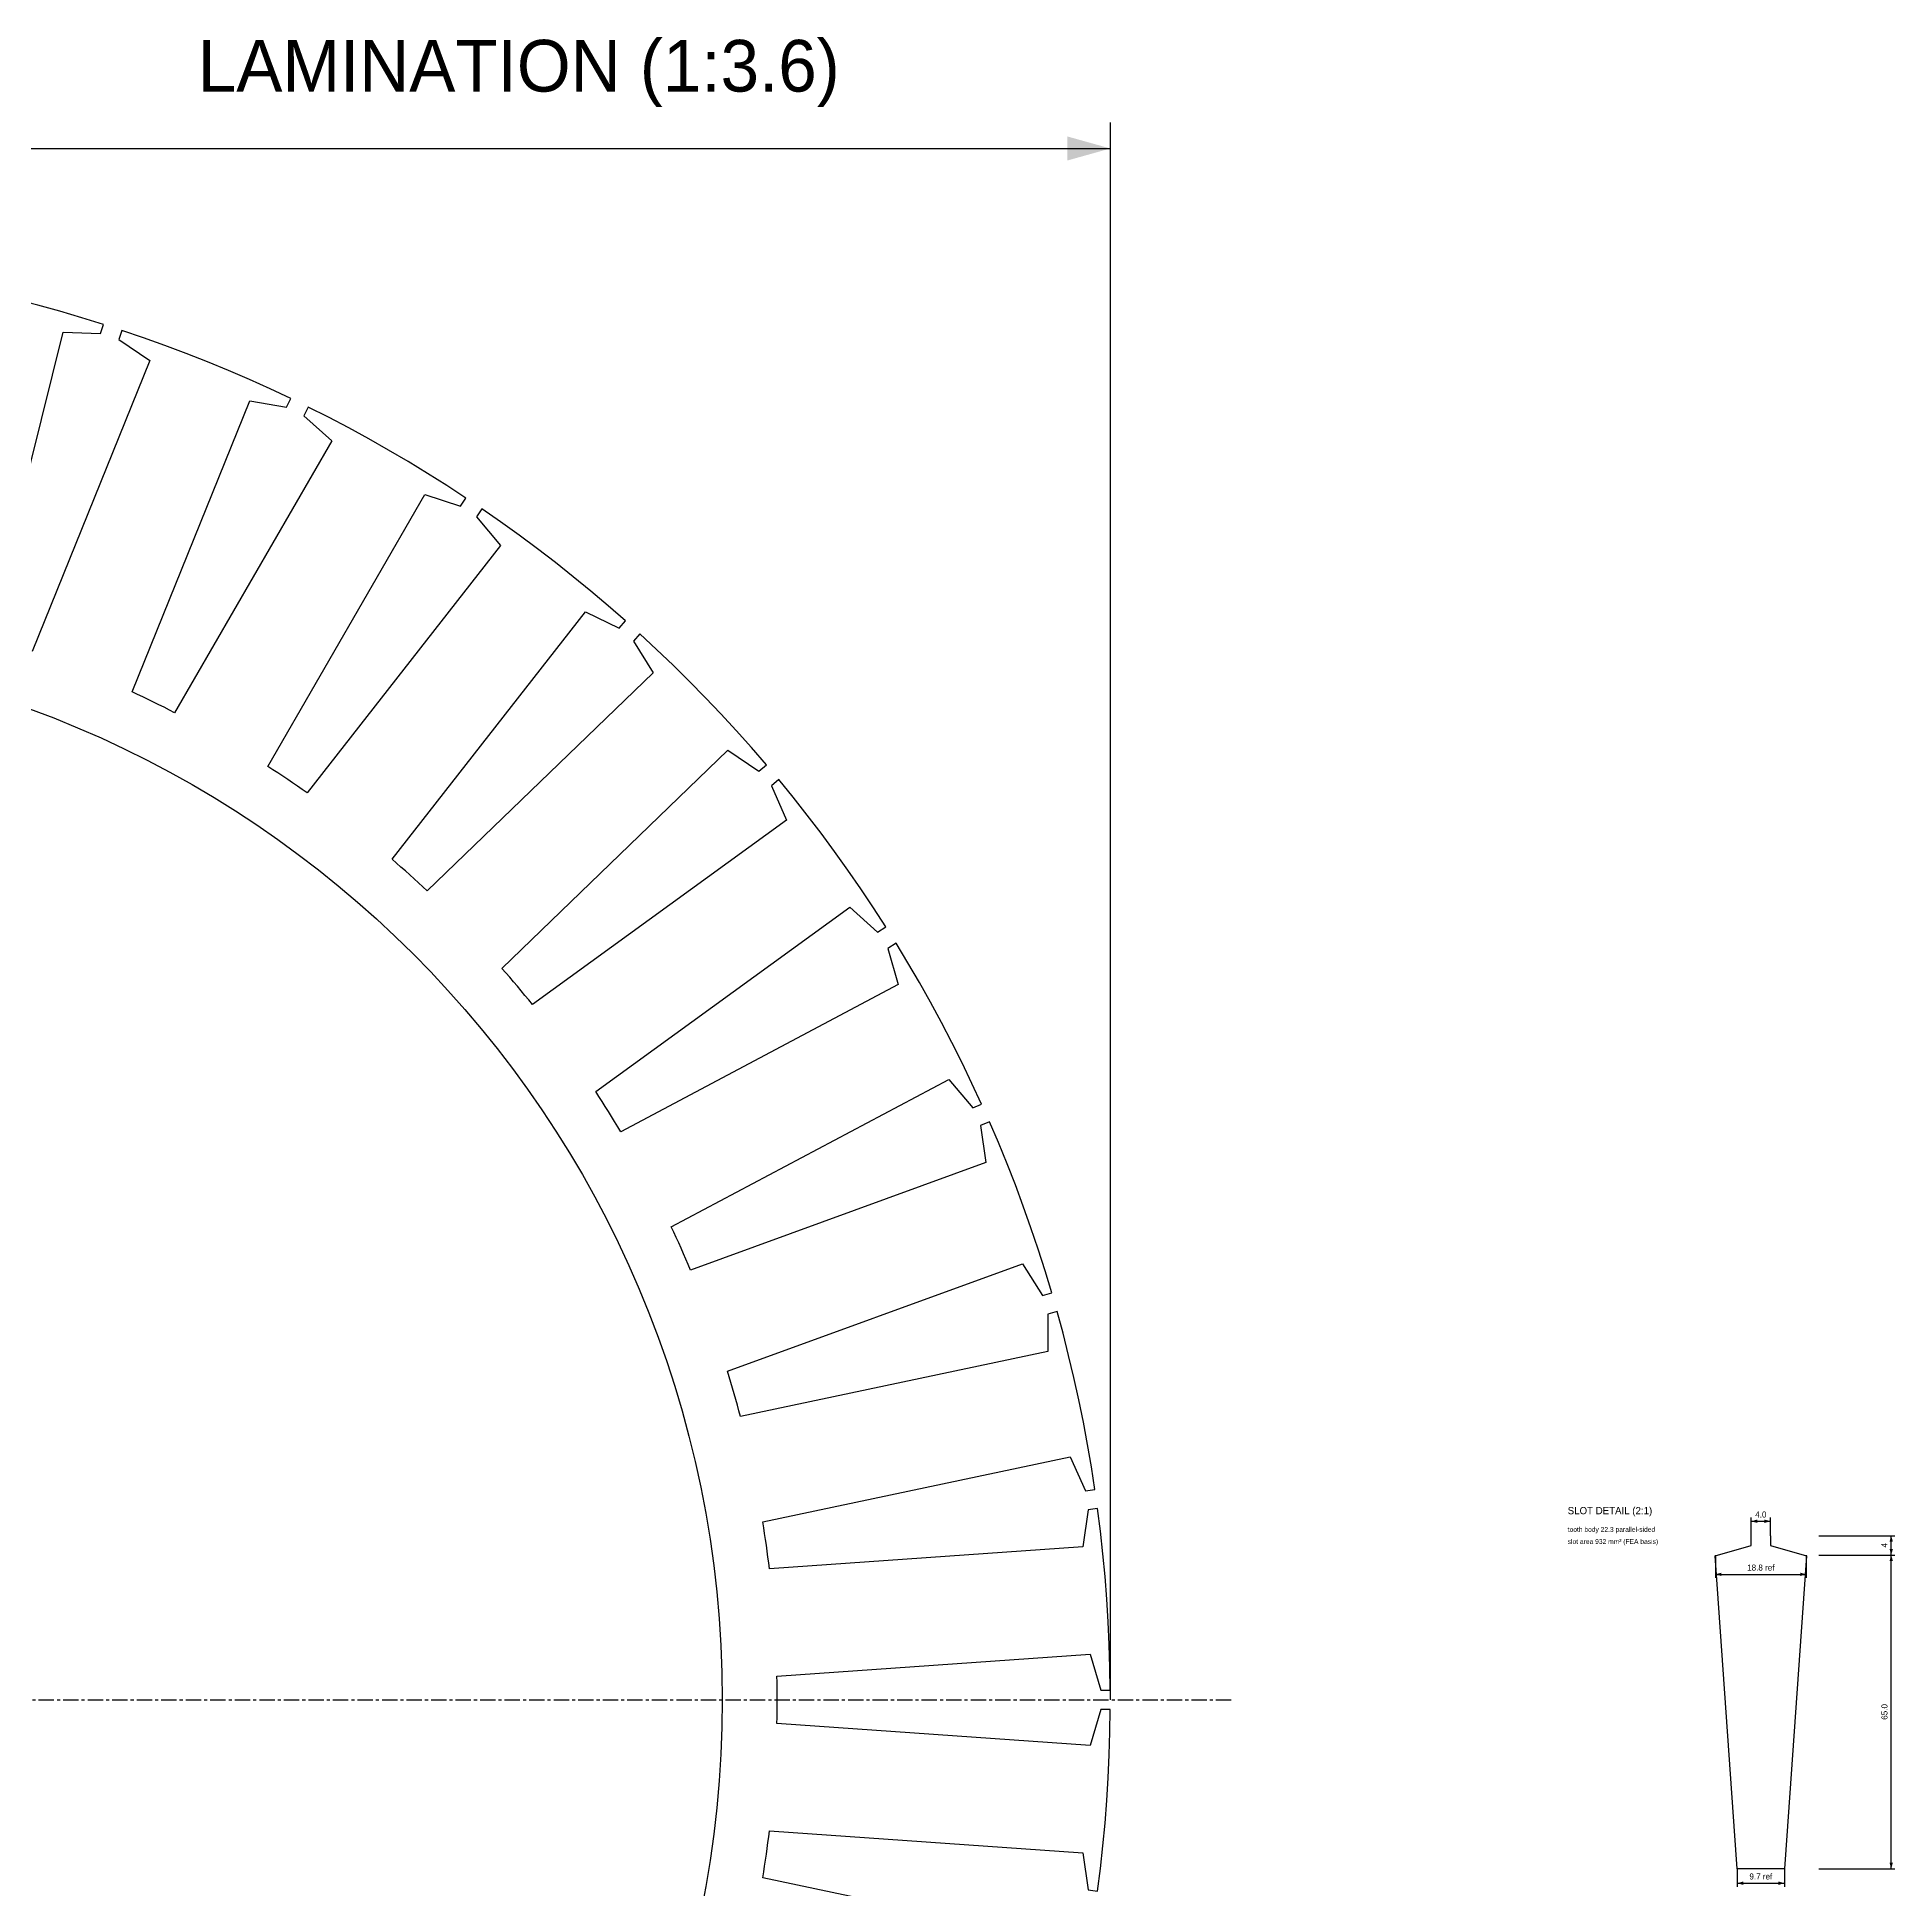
# Model space of a CAD drawing. Header units: millimetres. Extents: x -30 to 786, y -324 to 344.
# Drawn here: x 401 to 785.8, y -39.4 to 344.5 of the extents above; entities that cross this region are included whole.
import ezdxf
from ezdxf.enums import TextEntityAlignment as Align

# ---------------------------------------------------------------- set-up
doc = ezdxf.new("R2010")
doc.units = ezdxf.units.MM
doc.linetypes.add('CENTER', pattern=[5.08, 3.175, -0.635, 0.635, -0.635])
for name, color, linetype in [('CENTER', 1, 'CENTER'), ('DIM', 3, 'Continuous'), ('OUTLINE', 7, 'Continuous'), ('TEXT', 3, 'Continuous')]:
    doc.layers.add(name, color=color, linetype=linetype)

msp = doc.modelspace()

# ---------------------------------------------------------------- hatches: boundary and pattern name
at = {"layer": 'DIM'}
for points in [[(623.29, 321.43), (614.36, 323.93), (614.36, 318.93)], [(756.01, 37), (757.26, 36.65), (757.26, 37.35)], [(760.01, 37), (758.76, 37.35), (758.76, 36.65)], [(785.01, 34), (784.66, 32.75), (785.36, 32.75)], [(785.01, 30), (785.36, 31.25), (784.66, 31.25)], [(785.01, 30), (784.66, 28.75), (785.36, 28.75)], [(748.61, 26), (749.86, 25.65), (749.86, 26.35)], [(767.41, 26), (766.16, 26.35), (766.16, 25.65)], [(785.01, -35), (785.36, -33.75), (784.66, -33.75)], [(753.11, -38), (754.36, -38.35), (754.36, -37.65)], [(762.91, -38), (761.66, -37.65), (761.66, -38.35)]]:
    msp.add_hatch(color=7, dxfattribs=at).paths.add_polyline_path(points)

# ---------------------------------------------------------------- linework, layer by layer
at = {"layer": 'CENTER'}
msp.add_line((0, 0), (648.57, 0), dxfattribs=at)
at = {"layer": 'DIM'}
for p, q in [((623.29, 0), (623.29, 326.79)), ((25.29, 321.43), (623.29, 321.43)), ((756.01, 34), (756.01, 37.75)), ((756.01, 37), (760.01, 37)), ((760.01, 34), (760.01, 37.75)), ((770.01, 34), (785.76, 34)), ((785.01, 30), (785.01, 34)), ((748.61, 30), (748.61, 25.25)), ((767.41, 30), (767.41, 25.25)), ((770.01, 30), (785.76, 30)), ((770.01, 30), (785.76, 30)), ((785.01, -35), (785.01, 30)), ((748.61, 26), (767.41, 26)), ((753.11, -35), (753.11, -38.75)), ((753.11, -38), (762.91, -38)), ((762.91, -35), (762.91, -38.75)), ((770.01, -35), (785.76, -35))]:
    msp.add_line(p, q, dxfattribs=at)
at = {"layer": 'OUTLINE'}
for points in [[(390.68, 220.21), (406.42, 283.34), (414.16, 283.08), (414.78, 284.98), (410.27, 286.37), (405.74, 287.69), (401.19, 288.94), (396.62, 290.12)], [(614.95, -50.38), (551.31, -36.86), (551.51, -35.65), (551.69, -34.44), (551.87, -33.22), (552.05, -32.01), (552.21, -30.8), (552.38, -29.58), (552.53, -28.36), (552.68, -27.15), (617.58, -31.69), (618.67, -39.35), (620.65, -39.63), (621.24, -34.95), (621.75, -30.26), (622.19, -25.56), (622.56, -20.86), (622.85, -16.15), (623.07, -11.43), (623.21, -6.72), (623.28, -2), (621.28, -2), (619.13, -9.44), (554.23, -4.9), (554.26, -3.68), (554.27, -2.45), (554.28, -1.23), (554.29, 0), (554.28, 1.23), (554.27, 2.45), (554.26, 3.68), (554.23, 4.9), (619.13, 9.44), (621.28, 2), (623.28, 2), (623.21, 6.72), (623.07, 11.43), (622.85, 16.15), (622.56, 20.86), (622.19, 25.56), (621.75, 30.26), (621.24, 34.95), (620.65, 39.63), (618.67, 39.35), (617.58, 31.69), (552.68, 27.15), (552.53, 28.36), (552.38, 29.58), (552.21, 30.8), (552.05, 32.01), (551.87, 33.22), (551.69, 34.44), (551.51, 35.65), (551.31, 36.86), (614.95, 50.38), (618.11, 43.31), (620.09, 43.59), (619.37, 48.25), (618.57, 52.91), (617.7, 57.54), (616.75, 62.17), (615.73, 66.77), (614.64, 71.36), (613.48, 75.94), (612.25, 80.49), (610.33, 79.94), (610.31, 72.2), (546.68, 58.67), (546.36, 59.85), (546.04, 61.04), (545.71, 62.22), (545.38, 63.4), (545.03, 64.57), (544.69, 65.75), (544.33, 66.92), (543.97, 68.09), (605.11, 90.35), (609.22, 83.78), (611.15, 84.34), (609.78, 88.85), (608.34, 93.35), (606.83, 97.82), (605.25, 102.26), (603.61, 106.69), (601.89, 111.08), (600.1, 115.45), (598.24, 119.78), (596.42, 118.97), (597.48, 111.3), (536.35, 89.05), (535.87, 90.18), (535.39, 91.3), (534.9, 92.43), (534.4, 93.55), (533.9, 94.67), (533.39, 95.78), (532.88, 96.9), (532.36, 98.01), (589.8, 128.55), (594.79, 122.63), (596.62, 123.44), (594.63, 127.72), (592.59, 131.97), (590.47, 136.19), (588.29, 140.37), (586.04, 144.52), (583.73, 148.63), (581.35, 152.71), (578.91, 156.75), (577.21, 155.69), (579.33, 148.24), (521.89, 117.7), (521.26, 118.75), (520.62, 119.8), (519.98, 120.84), (519.34, 121.88), (518.68, 122.92), (518.03, 123.95), (517.36, 124.98), (516.69, 126.01), (569.33, 164.25), (575.09, 159.08), (576.79, 160.14), (574.23, 164.1), (571.61, 168.03), (568.93, 171.91), (566.18, 175.75), (563.38, 179.54), (560.52, 183.29), (557.59, 187), (554.61, 190.66), (553.08, 189.37), (556.22, 182.29), (503.59, 144.05), (502.82, 145.01), (502.04, 145.95), (501.26, 146.9), (500.48, 147.84), (499.69, 148.78), (498.89, 149.71), (498.09, 150.64), (497.28, 151.56), (544.08, 196.76), (550.51, 192.44), (552.04, 193.72), (548.96, 197.29), (545.82, 200.81), (542.62, 204.28), (539.37, 207.7), (536.06, 211.07), (532.71, 214.39), (529.3, 217.65), (525.84, 220.86), (524.5, 219.37), (528.59, 212.8), (481.79, 167.6), (480.9, 168.44), (480, 169.27), (479.09, 170.1), (478.19, 170.92), (477.27, 171.74), (476.36, 172.55), (475.43, 173.36), (474.51, 174.16), (514.56, 225.43), (521.53, 222.05), (522.87, 223.53), (519.31, 226.64), (515.71, 229.69), (512.06, 232.68), (508.37, 235.62), (504.63, 238.49), (500.84, 241.31), (497.01, 244.06), (493.14, 246.76), (492.02, 245.1), (496.99, 239.16), (456.94, 187.89), (455.93, 188.6), (454.92, 189.3), (453.91, 189.99), (452.9, 190.68), (451.88, 191.36), (450.86, 192.04), (449.84, 192.71), (448.81, 193.38), (481.34, 249.72), (488.7, 247.34), (489.82, 249), (485.87, 251.58), (481.88, 254.09), (477.85, 256.55), (473.79, 258.94), (469.68, 261.27), (465.54, 263.53), (461.36, 265.73), (457.15, 267.86), (456.28, 266.06), (462.02, 260.87), (429.49, 204.53), (428.4, 205.08), (427.31, 205.64), (426.21, 206.18), (425.11, 206.72), (424.01, 207.26), (422.9, 207.79), (421.79, 208.31), (420.68, 208.82), (445.05, 269.15), (452.68, 267.81), (453.56, 269.61), (449.29, 271.62), (444.99, 273.56), (440.65, 275.43), (436.29, 277.23), (431.9, 278.96), (427.49, 280.62), (423.05, 282.22), (418.58, 283.74), (417.96, 281.84), (424.38, 277.5), (400.01, 217.18)], [(760.01, 33.99), (760.01, 31.99), (767.45, 29.85), (762.91, -35.05), (761.69, -35.03), (760.46, -35.01), (759.24, -35), (758.01, -35), (756.79, -35), (755.56, -35.01), (754.34, -35.03), (753.11, -35.05), (748.57, 29.85), (756.01, 31.99), (756.01, 33.99)]]:
    msp.add_lwpolyline(points, dxfattribs=at)
msp.add_circle((324.29, 0), 218.6, dxfattribs=at)

# ---------------------------------------------------------------- texts
at = {"layer": 'DIM'}
for s, p in [('4.0', (758.01, 37.4)), ('18.8 ref', (758.01, 26.4)), ('9.7 ref', (758.01, -37.6))]:
    msp.add_text(s, height=1.25, dxfattribs=at).set_placement(p, align=Align.BOTTOM_CENTER)
for s, p in [('4', (784.61, 32)), ('65.0', (784.61, -2.5))]:
    msp.add_text(s, height=1.25, rotation=90, dxfattribs=at).set_placement(p, align=Align.BOTTOM_CENTER)
at = {"layer": 'TEXT'}
for s, height, p in [('LAMINATION (1:3.6)', 10.7143, (434.29, 330)), ('SLOT DETAIL (2:1)', 1.5, (718.01, 38)), ('tooth body 22.3 parallel-sided', 1, (718.01, 34.5)), ('slot area 932 mm² (FEA basis)', 1, (718.01, 32))]:
    msp.add_text(s, height=height, dxfattribs=at).set_placement(p, align=Align.BOTTOM_LEFT)

doc.saveas('drawing.dxf')
